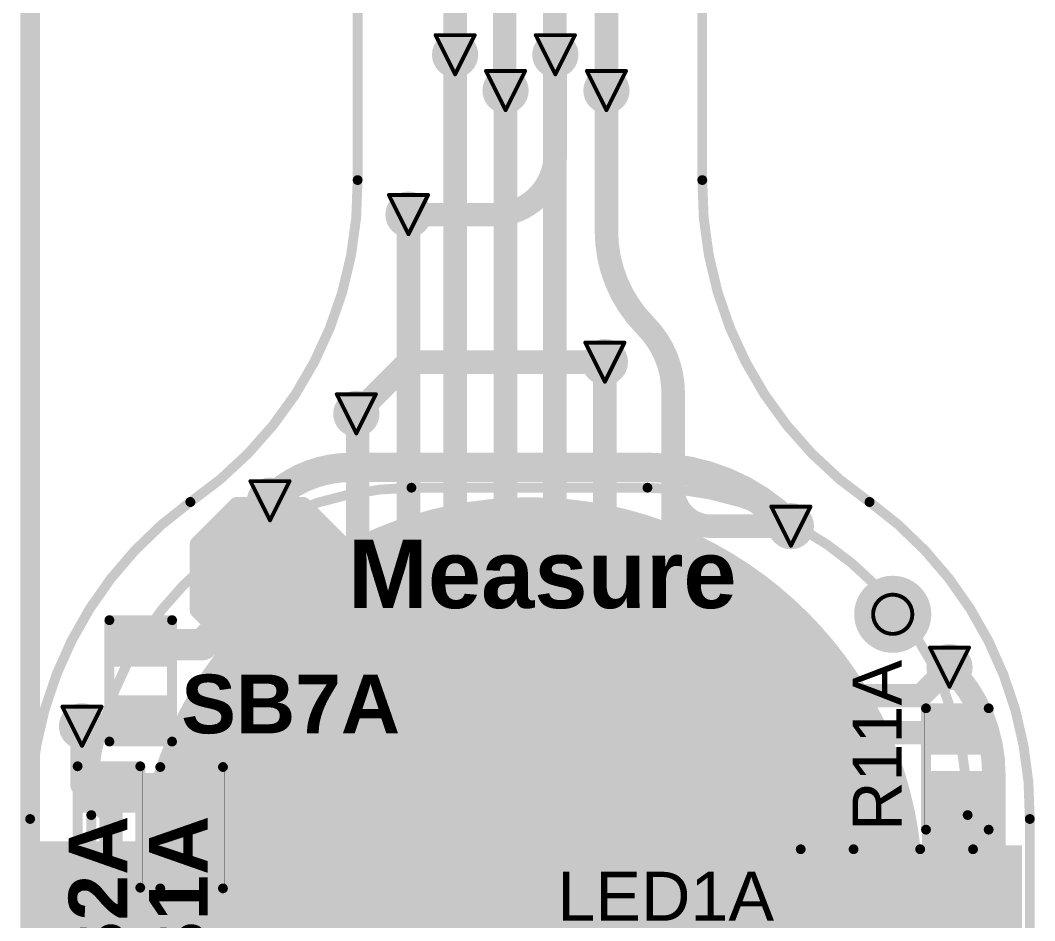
# Model space of a CAD drawing. Header units: inches. Extents: x -3.9 to 9.5, y -7 to 2.6.
# Drawn here: x -3.723 to -3.205, y -4.475 to -4.015 of the extents above; entities that cross this region are included whole.
import ezdxf

# ---------------------------------------------------------------- set-up
doc = ezdxf.new("R2010")
doc.units = ezdxf.units.IN
doc.header["$MEASUREMENT"] = 0
for name, color, linetype in [('Board Outline', 216, 'Continuous'), ('Bottom Layer', 5, 'Continuous'), ('Bottom Overlay', 54, 'Continuous'), ('Bottom Paste', 16, 'Continuous'), ('Bottom Solder', 6, 'Continuous'), ('Dimension', 6, 'Continuous'), ('Drill Drawing', 1, 'Continuous'), ('Pad Holes', 156, 'Continuous'), ('Top Layer', 1, 'Continuous'), ('Top Overlay', 2, 'Continuous'), ('Top Paste', 8, 'Continuous'), ('Top Solder', 216, 'Continuous'), ('Via Holes', 16, 'Continuous')]:
    doc.layers.add(name, color=color, linetype=linetype)
doc.styles.add('Arial', font='', dxfattribs={"height": 0.2})
doc.styles.add('Arial_Bold', font='', dxfattribs={"height": 0.2})
doc.styles.get('Arial').set_extended_font_data('Arial')
doc.styles.get('Arial_Bold').set_extended_font_data('Arial', bold=True)

# ---------------------------------------------------------------- blocks, each defined once
blk = doc.blocks.new('S______B______0402_4')
at = {"layer": 'Top Layer'}
for points in [[(-0.0275, -0.0125), (-0.0275, 0.0125), (-0.0095, 0.0125), (-0.0095, -0.0125)], [(0.0095, -0.0125), (0.0095, 0.0125), (0.0275, 0.0125), (0.0275, -0.0125)]]:
    blk.add_hatch(color=1, dxfattribs=at).paths.add_polyline_path(points)
at = {"layer": 'Top Paste'}
for points in [[(-0.0275, -0.0125), (-0.0275, 0.0125), (-0.0095, 0.0125), (-0.0095, -0.0125)], [(0.0095, -0.0125), (0.0095, 0.0125), (0.0275, 0.0125), (0.0275, -0.0125)]]:
    blk.add_hatch(color=8, dxfattribs=at).paths.add_polyline_path(points)
at = {"layer": 'Top Solder'}
for points in [[(-0.0296654, -0.0146654), (-0.0296654, 0.0146654), (-0.0073346, 0.0146654), (-0.0073346, -0.0146654)], [(0.0073346, -0.0146654), (0.0073346, 0.0146654), (0.0296654, 0.0146654), (0.0296654, -0.0146654)]]:
    blk.add_hatch(color=216, dxfattribs=at).paths.add_polyline_path(points)
at = {"layer": 'Top Overlay'}
for points, const_width in [([(-0.031, 0.016), (-0.031, -0.016)], 0.005), ([(-0.031, 0.016), (0.031, 0.016)], 0.005), ([(0.031, 0.016), (0.031, -0.016)], 0.005), ([(-0.031, -0.016), (0.031, -0.016)], 0.005), ([(-0.032, -0.017), (0.032, -0.017)], 0.000127)]:
    blk.add_lwpolyline(points, dxfattribs=dict(at, const_width=const_width))
for points, const_width in [([(-0.03225, 0.016, 1), (-0.02975, 0.016, 1)], 0.0025), ([(-0.03225, 0.016, 1), (-0.02975, 0.016, 1)], 0.0025), ([(0.02975, 0.016, 1), (0.03225, 0.016, 1)], 0.0025), ([(0.02975, 0.016, 1), (0.03225, 0.016, 1)], 0.0025), ([(-0.03225, -0.016, 1), (-0.02975, -0.016, 1)], 0.0025), ([(-0.03225, -0.016, 1), (-0.02975, -0.016, 1)], 0.0025), ([(0.02975, -0.016, 1), (0.03225, -0.016, 1)], 0.0025), ([(0.02975, -0.016, 1), (0.03225, -0.016, 1)], 0.0025), ([(-0.0320317, -0.017, 1), (-0.0319683, -0.017, 1)], 6.35e-05), ([(0.0319683, -0.017, 1), (0.0320317, -0.017, 1)], 6.35e-05)]:
    blk.add_lwpolyline(points, format="xyb", close=True, dxfattribs=dict(at, const_width=const_width))
blk = doc.blocks.new('S______B______0402_9')
at = {"layer": 'Top Layer'}
for points in [[(-0.0275, -0.0125), (-0.0275, 0.0125), (-0.0095, 0.0125), (-0.0095, -0.0125)], [(0.0095, -0.0125), (0.0095, 0.0125), (0.0275, 0.0125), (0.0275, -0.0125)]]:
    blk.add_hatch(color=1, dxfattribs=at).paths.add_polyline_path(points)
at = {"layer": 'Top Paste'}
for points in [[(-0.0275, -0.0125), (-0.0275, 0.0125), (-0.0095, 0.0125), (-0.0095, -0.0125)], [(0.0095, -0.0125), (0.0095, 0.0125), (0.0275, 0.0125), (0.0275, -0.0125)]]:
    blk.add_hatch(color=8, dxfattribs=at).paths.add_polyline_path(points)
at = {"layer": 'Top Solder'}
for points in [[(-0.0296654, -0.0146654), (-0.0296654, 0.0146654), (-0.0073346, 0.0146654), (-0.0073346, -0.0146654)], [(0.0073346, -0.0146654), (0.0073346, 0.0146654), (0.0296654, 0.0146654), (0.0296654, -0.0146654)]]:
    blk.add_hatch(color=216, dxfattribs=at).paths.add_polyline_path(points)
at = {"layer": 'Top Overlay'}
for points, const_width in [([(-0.031, 0.016), (-0.031, -0.016)], 0.005), ([(-0.031, 0.016), (0.031, 0.016)], 0.005), ([(0.031, 0.016), (0.031, -0.016)], 0.005), ([(-0.031, -0.016), (0.031, -0.016)], 0.005), ([(-0.032, -0.017), (0.032, -0.017)], 0.000127)]:
    blk.add_lwpolyline(points, dxfattribs=dict(at, const_width=const_width))
for points, const_width in [([(-0.03225, 0.016, 1), (-0.02975, 0.016, 1)], 0.0025), ([(-0.03225, 0.016, 1), (-0.02975, 0.016, 1)], 0.0025), ([(0.02975, 0.016, 1), (0.03225, 0.016, 1)], 0.0025), ([(0.02975, 0.016, 1), (0.03225, 0.016, 1)], 0.0025), ([(-0.03225, -0.016, 1), (-0.02975, -0.016, 1)], 0.0025), ([(-0.03225, -0.016, 1), (-0.02975, -0.016, 1)], 0.0025), ([(0.02975, -0.016, 1), (0.03225, -0.016, 1)], 0.0025), ([(0.02975, -0.016, 1), (0.03225, -0.016, 1)], 0.0025), ([(-0.0320317, -0.017, 1), (-0.0319683, -0.017, 1)], 6.35e-05), ([(0.0319683, -0.017, 1), (0.0320317, -0.017, 1)], 6.35e-05)]:
    blk.add_lwpolyline(points, format="xyb", close=True, dxfattribs=dict(at, const_width=const_width))
blk = doc.blocks.new('S______B______0402_10')
at = {"layer": 'Top Layer'}
for points in [[(-0.0275, -0.0125), (-0.0275, 0.0125), (-0.0095, 0.0125), (-0.0095, -0.0125)], [(0.0095, -0.0125), (0.0095, 0.0125), (0.0275, 0.0125), (0.0275, -0.0125)]]:
    blk.add_hatch(color=1, dxfattribs=at).paths.add_polyline_path(points)
at = {"layer": 'Top Paste'}
for points in [[(-0.0275, -0.0125), (-0.0275, 0.0125), (-0.0095, 0.0125), (-0.0095, -0.0125)], [(0.0095, -0.0125), (0.0095, 0.0125), (0.0275, 0.0125), (0.0275, -0.0125)]]:
    blk.add_hatch(color=8, dxfattribs=at).paths.add_polyline_path(points)
at = {"layer": 'Top Solder'}
for points in [[(-0.0296654, -0.0146654), (-0.0296654, 0.0146654), (-0.0073346, 0.0146654), (-0.0073346, -0.0146654)], [(0.0073346, -0.0146654), (0.0073346, 0.0146654), (0.0296654, 0.0146654), (0.0296654, -0.0146654)]]:
    blk.add_hatch(color=216, dxfattribs=at).paths.add_polyline_path(points)
at = {"layer": 'Top Overlay'}
for points, const_width in [([(-0.031, 0.016), (-0.031, -0.016)], 0.005), ([(-0.031, 0.016), (0.031, 0.016)], 0.005), ([(0.031, 0.016), (0.031, -0.016)], 0.005), ([(-0.031, -0.016), (0.031, -0.016)], 0.005), ([(-0.032, -0.017), (0.032, -0.017)], 0.000127)]:
    blk.add_lwpolyline(points, dxfattribs=dict(at, const_width=const_width))
for points, const_width in [([(-0.03225, 0.016, 1), (-0.02975, 0.016, 1)], 0.0025), ([(-0.03225, 0.016, 1), (-0.02975, 0.016, 1)], 0.0025), ([(0.02975, 0.016, 1), (0.03225, 0.016, 1)], 0.0025), ([(0.02975, 0.016, 1), (0.03225, 0.016, 1)], 0.0025), ([(-0.03225, -0.016, 1), (-0.02975, -0.016, 1)], 0.0025), ([(-0.03225, -0.016, 1), (-0.02975, -0.016, 1)], 0.0025), ([(0.02975, -0.016, 1), (0.03225, -0.016, 1)], 0.0025), ([(0.02975, -0.016, 1), (0.03225, -0.016, 1)], 0.0025), ([(-0.0320317, -0.017, 1), (-0.0319683, -0.017, 1)], 6.35e-05), ([(0.0319683, -0.017, 1), (0.0320317, -0.017, 1)], 6.35e-05)]:
    blk.add_lwpolyline(points, format="xyb", close=True, dxfattribs=dict(at, const_width=const_width))
blk = doc.blocks.new('R___0402_11')
at = {"layer": 'Top Layer'}
for points in [[(-0.0275, -0.0125), (-0.0275, 0.0125), (-0.0095, 0.0125), (-0.0095, -0.0125)], [(0.0095, -0.0125), (0.0095, 0.0125), (0.0275, 0.0125), (0.0275, -0.0125)]]:
    blk.add_hatch(color=1, dxfattribs=at).paths.add_polyline_path(points)
at = {"layer": 'Top Paste'}
for points in [[(-0.0275, -0.0125), (-0.0275, 0.0125), (-0.0095, 0.0125), (-0.0095, -0.0125)], [(0.0095, -0.0125), (0.0095, 0.0125), (0.0275, 0.0125), (0.0275, -0.0125)]]:
    blk.add_hatch(color=8, dxfattribs=at).paths.add_polyline_path(points)
at = {"layer": 'Top Solder'}
for points in [[(-0.0296654, -0.0146654), (-0.0296654, 0.0146654), (-0.0073346, 0.0146654), (-0.0073346, -0.0146654)], [(0.0073346, -0.0146654), (0.0073346, 0.0146654), (0.0296654, 0.0146654), (0.0296654, -0.0146654)]]:
    blk.add_hatch(color=216, dxfattribs=at).paths.add_polyline_path(points)
at = {"layer": 'Top Overlay'}
for points, const_width in [([(-0.031, -0.016), (-0.031, 0.016)], 0.005), ([(0.031, 0.016), (-0.031, 0.016)], 0.005), ([(0.031, -0.016), (0.031, 0.016)], 0.005), ([(0.031, -0.016), (-0.031, -0.016)], 0.005), ([(0.032, -0.017), (-0.032, -0.017)], 0.000127)]:
    blk.add_lwpolyline(points, dxfattribs=dict(at, const_width=const_width))
for points, const_width in [([(-0.03225, 0.016, 1), (-0.02975, 0.016, 1)], 0.0025), ([(-0.03225, 0.016, 1), (-0.02975, 0.016, 1)], 0.0025), ([(0.02975, 0.016, 1), (0.03225, 0.016, 1)], 0.0025), ([(0.02975, 0.016, 1), (0.03225, 0.016, 1)], 0.0025), ([(-0.03225, -0.016, 1), (-0.02975, -0.016, 1)], 0.0025), ([(-0.03225, -0.016, 1), (-0.02975, -0.016, 1)], 0.0025), ([(0.02975, -0.016, 1), (0.03225, -0.016, 1)], 0.0025), ([(0.02975, -0.016, 1), (0.03225, -0.016, 1)], 0.0025), ([(-0.0320317, -0.017, 1), (-0.0319683, -0.017, 1)], 6.35e-05), ([(0.0319683, -0.017, 1), (0.0320317, -0.017, 1)], 6.35e-05)]:
    blk.add_lwpolyline(points, format="xyb", close=True, dxfattribs=dict(at, const_width=const_width))
blk = doc.blocks.new('T__________22')
at = {"layer": 'Top Layer'}
blk.add_hatch(color=1, dxfattribs=at).paths.add_polyline_path([(0.015, 0.03), (-0.015, 0.03), (-0.03, 0.015), (-0.03, -0.015), (-0.015, -0.03), (0.015, -0.03), (0.03, -0.015), (0.03, 0.015)])
at = {"layer": 'Top Paste'}
blk.add_hatch(color=8, dxfattribs=at).paths.add_polyline_path([(0.015, 0.03), (-0.015, 0.03), (-0.03, 0.015), (-0.03, -0.015), (-0.015, -0.03), (0.015, -0.03), (0.03, -0.015), (0.03, 0.015)])
at = {"layer": 'Top Solder'}
blk.add_hatch(color=216, dxfattribs=at).paths.add_polyline_path([(0.017, 0.034), (-0.017, 0.034), (-0.034, 0.017), (-0.034, -0.017), (-0.017, -0.034), (0.017, -0.034), (0.034, -0.017), (0.034, 0.017)])
at = {"layer": 'Top Overlay', "const_width": 0.007874}
for points in [[(-0.017, 0.037), (-0.037, 0.017)], [(0.017, 0.037), (-0.017, 0.037)], [(0.017, 0.037), (-0.017, 0.037)], [(0.037, 0.017), (0.017, 0.037)], [(-0.037, 0.017), (-0.037, -0.017)], [(0.037, 0.017), (0.037, -0.017)], [(-0.017, -0.037), (-0.037, -0.017)], [(0.037, -0.017), (0.017, -0.037)], [(0.017, -0.037), (-0.017, -0.037)], [(0.017, -0.037), (-0.017, -0.037)]]:
    blk.add_lwpolyline(points, dxfattribs=at)
at = {"layer": 'Top Overlay', "const_width": 0.003937}
for points in [[(-0.0189685, 0.037, 1), (-0.0150315, 0.037, 1)], [(-0.0189685, 0.037, 1), (-0.0150315, 0.037, 1)], [(-0.0189685, 0.037, 1), (-0.0150315, 0.037, 1)], [(0.0150315, 0.037, 1), (0.0189685, 0.037, 1)], [(0.0150315, 0.037, 1), (0.0189685, 0.037, 1)], [(0.0150315, 0.037, 1), (0.0189685, 0.037, 1)], [(-0.0389685, 0.017, 1), (-0.0350315, 0.017, 1)], [(-0.0389685, 0.017, 1), (-0.0350315, 0.017, 1)], [(0.0350315, 0.017, 1), (0.0389685, 0.017, 1)], [(0.0350315, 0.017, 1), (0.0389685, 0.017, 1)], [(-0.0389685, -0.017, 1), (-0.0350315, -0.017, 1)], [(-0.0389685, -0.017, 1), (-0.0350315, -0.017, 1)], [(0.0350315, -0.017, 1), (0.0389685, -0.017, 1)], [(0.0350315, -0.017, 1), (0.0389685, -0.017, 1)], [(-0.0189685, -0.037, 1), (-0.0150315, -0.037, 1)], [(-0.0189685, -0.037, 1), (-0.0150315, -0.037, 1)], [(-0.0189685, -0.037, 1), (-0.0150315, -0.037, 1)], [(0.0150315, -0.037, 1), (0.0189685, -0.037, 1)], [(0.0150315, -0.037, 1), (0.0189685, -0.037, 1)], [(0.0150315, -0.037, 1), (0.0189685, -0.037, 1)]]:
    blk.add_lwpolyline(points, format="xyb", close=True, dxfattribs=at)
blk = doc.blocks.new('_EMG________B_24')
at = {"layer": 'Bottom Layer'}
h = blk.add_hatch(color=5, dxfattribs=at)
edge = h.paths.add_edge_path()
edge.add_arc((-1.1e-06, 0.3931962), 0.1968504, 0, 360)
at = {"layer": 'Bottom Paste'}
h = blk.add_hatch(color=16, dxfattribs=at)
edge = h.paths.add_edge_path()
edge.add_arc((-1.1e-06, 0.3931962), 0.1968504, 0, 360)
at = {"layer": 'Bottom Solder'}
h = blk.add_hatch(color=6, dxfattribs=at)
edge = h.paths.add_edge_path()
edge.add_arc((-1.1e-06, 0.3931962), 0.2008504, 0, 360)
at = {"layer": 'Bottom Overlay', "const_width": 0.005}
for points in [[(-0.2237483, 0.4317209, -0.414213562373095), (-0.0602622, 0.5989226)], [(0.0602644, 0.5989226, -0.4142135623730951), (0.2237505, 0.4317209)]]:
    blk.add_lwpolyline(points, format="xyb", dxfattribs=at)
for points in [[(-0.0602622, 0.5989226), (0.0602644, 0.5989226)], [(-0.2237483, -0.431721), (-0.2237483, 0.4317209)], [(0.2237505, -0.4317177), (0.2237505, 0.4317242)]]:
    blk.add_lwpolyline(points, dxfattribs=at)
at = {"layer": 'Bottom Overlay', "const_width": 0.0025}
for points in [[(-0.0615122, 0.5989226, 1), (-0.0590122, 0.5989226, 1)], [(-0.0615122, 0.5989226, 1), (-0.0590122, 0.5989226, 1)], [(0.0590144, 0.5989226, 1), (0.0615144, 0.5989226, 1)], [(0.0590144, 0.5989226, 1), (0.0615144, 0.5989226, 1)], [(-0.2249983, 0.4317209, 1), (-0.2224983, 0.4317209, 1)], [(-0.2249983, 0.4317209, 1), (-0.2224983, 0.4317209, 1)], [(0.2225005, 0.4317242, 1), (0.2250005, 0.4317242, 1)], [(0.2225005, 0.4317209, 1), (0.2250005, 0.4317209, 1)]]:
    blk.add_lwpolyline(points, format="xyb", close=True, dxfattribs=at)
blk = doc.blocks.new('LED_0603_25')
at = {"layer": 'Top Layer'}
for points in [[(-0.03937, 0.01968505), (-0.019685, 0.01968505), (-0.019685, -0.01968505), (-0.03937, -0.01968505)], [(0.0196851, 0.01968505), (0.0393701, 0.01968505), (0.0393701, -0.01968505), (0.0196851, -0.01968505)]]:
    blk.add_hatch(color=1, dxfattribs=at).paths.add_polyline_path(points)
at = {"layer": 'Top Overlay'}
blk.add_hatch(color=2, dxfattribs=at).paths.add_polyline_path([(0.0440014, -0.0259981), (0.0690012, -0.0259981), (0.0690012, 0.0260019), (0.0440014, 0.0260019)])
at = {"layer": 'Top Paste'}
for points in [[(-0.03937, 0.01968505), (-0.019685, 0.01968505), (-0.019685, -0.01968505), (-0.03937, -0.01968505)], [(0.0196851, 0.01968505), (0.0393701, 0.01968505), (0.0393701, -0.01968505), (0.0196851, -0.01968505)]]:
    blk.add_hatch(color=8, dxfattribs=at).paths.add_polyline_path(points)
at = {"layer": 'Top Solder'}
for points in [[(-0.04337, 0.02368505), (-0.015685, 0.02368505), (-0.015685, -0.02368505), (-0.04337, -0.02368505)], [(0.0156851, 0.02368505), (0.0433701, 0.02368505), (0.0433701, -0.02368505), (0.0156851, -0.02368505)]]:
    blk.add_hatch(color=216, dxfattribs=at).paths.add_polyline_path(points)
at = {"layer": 'Top Overlay', "const_width": 0.005}
for points in [[(-0.044, 0.024), (-0.017, 0.024)], [(-0.044, -0.024), (-0.044, 0.024)], [(0.017, 0.024), (0.0440001, 0.024)], [(0.0440001, -0.024), (0.0440001, 0.024)], [(-0.044, -0.024), (-0.017, -0.024)], [(0.017, -0.024), (0.0440001, -0.024)]]:
    blk.add_lwpolyline(points, dxfattribs=at)
at = {"layer": 'Top Overlay', "const_width": 0.0025}
for points in [[(-0.04525, 0.024, 1), (-0.04275, 0.024, 1)], [(-0.04525, 0.024, 1), (-0.04275, 0.024, 1)], [(-0.01825, 0.024, 1), (-0.01575, 0.024, 1)], [(0.01575, 0.024, 1), (0.01825, 0.024, 1)], [(0.0427501, 0.024, 1), (0.0452501, 0.024, 1)], [(0.0427501, 0.024, 1), (0.0452501, 0.024, 1)], [(-0.04525, -0.024, 1), (-0.04275, -0.024, 1)], [(-0.04525, -0.024, 1), (-0.04275, -0.024, 1)], [(-0.01825, -0.024, 1), (-0.01575, -0.024, 1)], [(0.01575, -0.024, 1), (0.01825, -0.024, 1)], [(0.0427501, -0.024, 1), (0.0452501, -0.024, 1)], [(0.0427501, -0.024, 1), (0.0452501, -0.024, 1)]]:
    blk.add_lwpolyline(points, format="xyb", close=True, dxfattribs=at)

msp = doc.modelspace()

# ---------------------------------------------------------------- hatches: boundary and pattern name
at = {"layer": 'Bottom Layer'}
h = msp.add_hatch(color=5, dxfattribs=at)
edge = h.paths.add_edge_path()
edge.add_arc((-3.5013514, -4.033), 0.011811, 0, 360)
h = msp.add_hatch(color=5, dxfattribs=at)
edge = h.paths.add_edge_path()
edge.add_arc((-3.4501703, -4.033), 0.011811, 0, 360)
h = msp.add_hatch(color=5, dxfattribs=at)
edge = h.paths.add_edge_path()
edge.add_arc((-3.4755906, -4.0512931), 0.011811, 0, 360)
h = msp.add_hatch(color=5, dxfattribs=at)
edge = h.paths.add_edge_path()
edge.add_arc((-3.4240732, -4.0512931), 0.011811, 0, 360)
h = msp.add_hatch(color=5, dxfattribs=at)
edge = h.paths.add_edge_path()
edge.add_arc((-3.5251624, -4.1146622), 0.011811, 0, 360)
h = msp.add_hatch(color=5, dxfattribs=at)
edge = h.paths.add_edge_path()
edge.add_arc((-3.4248694, -4.1899992), 0.011811, 0, 360)
h = msp.add_hatch(color=5, dxfattribs=at)
edge = h.paths.add_edge_path()
edge.add_arc((-3.551797, -4.2164108), 0.011811, 0, 360)
h = msp.add_hatch(color=5, dxfattribs=at)
edge = h.paths.add_edge_path()
edge.add_arc((-3.5958926, -4.2607842), 0.011811, 0, 360)
h = msp.add_hatch(color=5, dxfattribs=at)
edge = h.paths.add_edge_path()
edge.add_arc((-3.3298926, -4.2737842), 0.011811, 0, 360)
h = msp.add_hatch(color=5, dxfattribs=at)
edge = h.paths.add_edge_path()
edge.add_arc((-3.2488926, -4.3457842), 0.011811, 0, 360)
h = msp.add_hatch(color=5, dxfattribs=at)
edge = h.paths.add_edge_path()
edge.add_arc((-3.6918926, -4.3759732), 0.011811, 0, 360)
at = {"layer": 'Bottom Solder'}
h = msp.add_hatch(color=6, dxfattribs=at)
edge = h.paths.add_edge_path()
edge.add_arc((-3.2778926, -4.3187842), 0.004, 0, 360)
at = {"layer": 'Pad Holes'}
h = msp.add_hatch(color=7, dxfattribs=at)
edge = h.paths.add_edge_path()
edge.add_arc((-3.2778926, -4.3187842), 0.019685, 0, 360)
at = {"layer": 'Top Layer'}
h = msp.add_hatch(color=1, dxfattribs=at)
edge = h.paths.add_edge_path()
edge.add_arc((-3.5013514, -4.033), 0.011811, 0, 360)
h = msp.add_hatch(color=1, dxfattribs=at)
edge = h.paths.add_edge_path()
edge.add_arc((-3.4501703, -4.033), 0.011811, 0, 360)
h = msp.add_hatch(color=1, dxfattribs=at)
edge = h.paths.add_edge_path()
edge.add_arc((-3.4755906, -4.0512931), 0.011811, 0, 360)
h = msp.add_hatch(color=1, dxfattribs=at)
edge = h.paths.add_edge_path()
edge.add_arc((-3.4240732, -4.0512931), 0.011811, 0, 360)
h = msp.add_hatch(color=1, dxfattribs=at)
edge = h.paths.add_edge_path()
edge.add_arc((-3.5251624, -4.1146622), 0.011811, 0, 360)
h = msp.add_hatch(color=1, dxfattribs=at)
edge = h.paths.add_edge_path()
edge.add_arc((-3.4248694, -4.1899992), 0.011811, 0, 360)
h = msp.add_hatch(color=1, dxfattribs=at)
edge = h.paths.add_edge_path()
edge.add_arc((-3.551797, -4.2164108), 0.011811, 0, 360)
h = msp.add_hatch(color=1, dxfattribs=at)
edge = h.paths.add_edge_path()
edge.add_arc((-3.5958926, -4.2607842), 0.011811, 0, 360)
h = msp.add_hatch(color=1, dxfattribs=at)
edge = h.paths.add_edge_path()
edge.add_arc((-3.3298926, -4.2737842), 0.011811, 0, 360)
h = msp.add_hatch(color=1, dxfattribs=at)
edge = h.paths.add_edge_path()
edge.add_arc((-3.2488926, -4.3457842), 0.011811, 0, 360)
h = msp.add_hatch(color=1, dxfattribs=at)
edge = h.paths.add_edge_path()
edge.add_arc((-3.6918926, -4.3759732), 0.011811, 0, 360)
for points in [[(-3.6951173, -4.4194166), (-3.6168927, -4.4194166), (-3.6168927, -4.3999166), (-3.6951173, -4.3999166)], [(-3.2628727, -4.4867842), (-3.2318727, -4.4867842), (-3.2318727, -4.3987842), (-3.2628727, -4.3987842)], [(-3.7148926, -4.5318842), (-3.6621174, -4.5318842), (-3.6621174, -4.4347842), (-3.7148926, -4.4347842)], [(-3.6489098, -4.4757826), (-3.5888926, -4.4757826), (-3.5888926, -4.4367842), (-3.6489098, -4.4367842)], [(-3.3338926, -4.5847842), (-3.2998926, -4.5847842), (-3.2998926, -4.4427842), (-3.3338926, -4.4427842)]]:
    msp.add_hatch(color=1, dxfattribs=at).paths.add_polyline_path(points)
at = {"layer": 'Top Solder'}
h = msp.add_hatch(color=216, dxfattribs=at)
edge = h.paths.add_edge_path()
edge.add_arc((-3.2778926, -4.3187842), 0.004, 0, 360)
at = {"layer": 'Via Holes'}
h = msp.add_hatch(color=7, dxfattribs=at)
edge = h.paths.add_edge_path()
edge.add_arc((-3.5013514, -4.033), 0.0059055, 0, 360)
h = msp.add_hatch(color=7, dxfattribs=at)
edge = h.paths.add_edge_path()
edge.add_arc((-3.4501703, -4.033), 0.0059055, 0, 360)
h = msp.add_hatch(color=7, dxfattribs=at)
edge = h.paths.add_edge_path()
edge.add_arc((-3.4755906, -4.0512931), 0.0059055, 0, 360)
h = msp.add_hatch(color=7, dxfattribs=at)
edge = h.paths.add_edge_path()
edge.add_arc((-3.4240732, -4.0512931), 0.0059055, 0, 360)
h = msp.add_hatch(color=7, dxfattribs=at)
edge = h.paths.add_edge_path()
edge.add_arc((-3.5251624, -4.1146622), 0.0059055, 0, 360)
h = msp.add_hatch(color=7, dxfattribs=at)
edge = h.paths.add_edge_path()
edge.add_arc((-3.4248694, -4.1899992), 0.0059055, 0, 360)
h = msp.add_hatch(color=7, dxfattribs=at)
edge = h.paths.add_edge_path()
edge.add_arc((-3.551797, -4.2164108), 0.0059055, 0, 360)
h = msp.add_hatch(color=7, dxfattribs=at)
edge = h.paths.add_edge_path()
edge.add_arc((-3.5958926, -4.2607842), 0.0059055, 0, 360)
h = msp.add_hatch(color=7, dxfattribs=at)
edge = h.paths.add_edge_path()
edge.add_arc((-3.3298926, -4.2737842), 0.0059055, 0, 360)
h = msp.add_hatch(color=7, dxfattribs=at)
edge = h.paths.add_edge_path()
edge.add_arc((-3.2488926, -4.3457842), 0.0059055, 0, 360)
h = msp.add_hatch(color=7, dxfattribs=at)
edge = h.paths.add_edge_path()
edge.add_arc((-3.6918926, -4.3759732), 0.0059055, 0, 360)

# ---------------------------------------------------------------- linework, layer by layer
at = {"layer": 'Board Outline', "const_width": 0.005}
for points in [[(-3.5511279, -4.0970114), (-3.551126, -3.0092175)], [(-3.3751418, -4.0970119), (-3.3751418, -3.0092175)], [(-3.7183796, -5.2837836), (-3.7183733, -4.4233247)], [(-3.207894, -4.4233231), (-3.2078926, -5.2837858)], [(-3.207894, -4.4233231), (-3.2078926, -5.2837858)]]:
    msp.add_lwpolyline(points, dxfattribs=at)
for points in [[(-3.551138, -4.0970114, -0.2500687460615742), (-3.636515, -4.2614661)], [(-3.2897523, -4.2614666, -0.2500687460615744), (-3.3751293, -4.0970119)], [(-3.7183733, -4.4233247, -0.2441754300213252), (-3.636573, -4.2613856)], [(-3.2896943, -4.2613861, -0.2441754300213249), (-3.207894, -4.4233252)]]:
    msp.add_lwpolyline(points, format="xyb", dxfattribs=at)
at = {"layer": 'Board Outline', "const_width": 0.0025}
for points in [[(-3.552388, -4.0970114, 1), (-3.549888, -4.0970114, 1)], [(-3.5523779, -4.0970114, 1), (-3.5498779, -4.0970114, 1)], [(-3.3763918, -4.0970119, 1), (-3.3738918, -4.0970119, 1)], [(-3.3763793, -4.0970119, 1), (-3.3738793, -4.0970119, 1)], [(-3.637823, -4.2613856, 1), (-3.635323, -4.2613856, 1)], [(-3.637765, -4.2614661, 1), (-3.635265, -4.2614661, 1)], [(-3.2910023, -4.2614666, 1), (-3.2885023, -4.2614666, 1)], [(-3.2909443, -4.2613861, 1), (-3.2884443, -4.2613861, 1)], [(-3.7196233, -4.4233247, 1), (-3.7171233, -4.4233247, 1)], [(-3.7196233, -4.4233247, 1), (-3.7171233, -4.4233247, 1)], [(-3.209144, -4.4233231, 1), (-3.206644, -4.4233231, 1)], [(-3.209144, -4.4233231, 1), (-3.206644, -4.4233231, 1)], [(-3.209144, -4.4233252, 1), (-3.206644, -4.4233252, 1)]]:
    msp.add_lwpolyline(points, format="xyb", close=True, dxfattribs=at)
at = {"layer": 'Bottom Layer'}
for points, const_width in [([(-3.5013654, -4.032986), (-3.5013654, -3.0092175)], 0.012), ([(-3.4760404, -4.0508433), (-3.4760404, -3.0091133)], 0.012), ([(-3.4504498, -4.0327205), (-3.4504498, -3.0091133)], 0.012), ([(-3.4240732, -4.0512931), (-3.4240732, -3.0083286)], 0.012), ([(-3.5013654, -4.032986), (-3.5013514, -4.033)], 0.015), ([(-3.4504498, -4.0327205), (-3.4501703, -4.033)], 0.015), ([(-3.4501703, -4.083778), (-3.4501703, -4.033)], 0.012), ([(-3.4760404, -4.0508433), (-3.4755906, -4.0512931)], 0.015), ([(-3.5251624, -4.1146622), (-3.4810545, -4.1146622)], 0.012), ([(-3.551797, -4.2164108), (-3.5253854, -4.1899992)], 0.012), ([(-3.5253854, -4.1899992), (-3.4248694, -4.1899992)], 0.012), ([(-3.5548504, -4.2437842), (-3.401314, -4.2437842)], 0.015), ([(-3.3306033, -4.2730735), (-3.3298926, -4.2737842)], 0.015), ([(-3.6918926, -4.4057842), (-3.6918926, -4.3759732)], 0.012), ([(-3.2262606, -4.5036879), (-3.2262606, -4.4004227)], 0.012), ([(-3.6918926, -4.4057842), (-3.6770816, -4.4205952)], 0.012), ([(-3.6770816, -4.5135952), (-3.6770816, -4.4205952)], 0.012), ([(-3.4633829, -4.4598538), (-3.4174525, -4.5057842)], 0.022)]:
    msp.add_lwpolyline(points, dxfattribs=dict(at, const_width=const_width))
for points, const_width in [([(-3.5051154, -4.032986, 1), (-3.4976154, -4.032986, 1)], 0.0075), ([(-3.5051014, -4.033, 1), (-3.4976014, -4.033, 1)], 0.0075), ([(-3.5043654, -4.032986, 1), (-3.4983654, -4.032986, 1)], 0.006), ([(-3.4541998, -4.0327205, 1), (-3.4466998, -4.0327205, 1)], 0.0075), ([(-3.4539203, -4.033, 1), (-3.4464203, -4.033, 1)], 0.0075), ([(-3.4534498, -4.0327205, 1), (-3.4474498, -4.0327205, 1)], 0.006), ([(-3.4531703, -4.033, 1), (-3.4471703, -4.033, 1)], 0.006), ([(-3.4797904, -4.0508433, 1), (-3.4722904, -4.0508433, 1)], 0.0075), ([(-3.4793406, -4.0512931, 1), (-3.4718406, -4.0512931, 1)], 0.0075), ([(-3.4790404, -4.0508433, 1), (-3.4730404, -4.0508433, 1)], 0.006), ([(-3.4270732, -4.0512931, 1), (-3.4210732, -4.0512931, 1)], 0.006), ([(-3.4531703, -4.083778, 1), (-3.4471703, -4.083778, 1)], 0.006), ([(-3.4531703, -4.083778, 1), (-3.4471703, -4.083778, 1)], 0.006), ([(-3.5281624, -4.1146622, 1), (-3.5221624, -4.1146622, 1)], 0.006), ([(-3.4840545, -4.1146622, 1), (-3.4780545, -4.1146622, 1)], 0.006), ([(-3.4840545, -4.1146622, 1), (-3.4780545, -4.1146622, 1)], 0.006), ([(-3.5283854, -4.1899992, 1), (-3.5223854, -4.1899992, 1)], 0.006), ([(-3.5283854, -4.1899992, 1), (-3.5223854, -4.1899992, 1)], 0.006), ([(-3.4278694, -4.1899992, 1), (-3.4218694, -4.1899992, 1)], 0.006), ([(-3.554797, -4.2164108, 1), (-3.548797, -4.2164108, 1)], 0.006), ([(-3.5586004, -4.2437841, 1), (-3.5511004, -4.2437841, 1)], 0.0075), ([(-3.5586004, -4.2437842, 1), (-3.5511004, -4.2437842, 1)], 0.0075), ([(-3.405064, -4.2437842, 1), (-3.397564, -4.2437842, 1)], 0.0075), ([(-3.405064, -4.2437842, 1), (-3.397564, -4.2437842, 1)], 0.0075), ([(-3.5996426, -4.2607841, 1), (-3.5921426, -4.2607841, 1)], 0.0075), ([(-3.3343533, -4.2730735, 1), (-3.3268533, -4.2730735, 1)], 0.0075), ([(-3.3343533, -4.2730735, 1), (-3.3268533, -4.2730735, 1)], 0.0075), ([(-3.3336426, -4.2737842, 1), (-3.3261426, -4.2737842, 1)], 0.0075), ([(-3.2518926, -4.3457842, 1), (-3.2458926, -4.3457842, 1)], 0.006), ([(-3.6948926, -4.3759732, 1), (-3.6888926, -4.3759732, 1)], 0.006), ([(-3.2292606, -4.4004227, 1), (-3.2232606, -4.4004227, 1)], 0.006), ([(-3.2292606, -4.4004227, 1), (-3.2232606, -4.4004227, 1)], 0.006), ([(-3.6948926, -4.4057842, 1), (-3.6888926, -4.4057842, 1)], 0.006), ([(-3.6948926, -4.4057842, 1), (-3.6888926, -4.4057842, 1)], 0.006), ([(-3.6800816, -4.4205952, 1), (-3.6740816, -4.4205952, 1)], 0.006), ([(-3.6800816, -4.4205952, 1), (-3.6740816, -4.4205952, 1)], 0.006), ([(-3.4688829, -4.4598538, 1), (-3.4578829, -4.4598538, 1)], 0.011)]:
    msp.add_lwpolyline(points, format="xyb", close=True, dxfattribs=dict(at, const_width=const_width))
for points, const_width in [([(-3.4501703, -4.083778, -0.4142135623730951), (-3.4810545, -4.1146622)], 0.012), ([(-3.5958926, -4.2607841, -0.1989130774381488), (-3.5548504, -4.2437841)], 0.015), ([(-3.401314, -4.2437842, -0.198912367379658), (-3.3306033, -4.2730735)], 0.015), ([(-3.2488926, -4.3457842, -0.1989118917241531), (-3.2262606, -4.4004227)], 0.012)]:
    msp.add_lwpolyline(points, format="xyb", dxfattribs=dict(at, const_width=const_width))
at = {"layer": 'Dimension', "const_width": 0.01}
msp.add_lwpolyline([(-3.718392, -5.2734975), (-3.718392, 1.62)], dxfattribs=at)
at = {"layer": 'Drill Drawing', "const_width": 0.002}
for points in [[(-3.5113514, -4.023), (-3.4913514, -4.023)], [(-3.5113514, -4.023), (-3.5013514, -4.043)], [(-3.5013514, -4.043), (-3.4913514, -4.023)], [(-3.4601703, -4.023), (-3.4401703, -4.023)], [(-3.4601703, -4.023), (-3.4501703, -4.043)], [(-3.4501703, -4.043), (-3.4401703, -4.023)], [(-3.4855906, -4.0412931), (-3.4655906, -4.0412931)], [(-3.4855906, -4.0412931), (-3.4755906, -4.0612931)], [(-3.4755906, -4.0612931), (-3.4655906, -4.0412931)], [(-3.4340732, -4.0412931), (-3.4140732, -4.0412931)], [(-3.4340732, -4.0412931), (-3.4240732, -4.0612931)], [(-3.4240732, -4.0612931), (-3.4140732, -4.0412931)], [(-3.5351624, -4.1046622), (-3.5151624, -4.1046622)], [(-3.5351624, -4.1046622), (-3.5251624, -4.1246622)], [(-3.5251624, -4.1246622), (-3.5151624, -4.1046622)], [(-3.4348694, -4.1799992), (-3.4148694, -4.1799992)], [(-3.4348694, -4.1799992), (-3.4248694, -4.1999992)], [(-3.4248694, -4.1999992), (-3.4148694, -4.1799992)], [(-3.561797, -4.2064108), (-3.541797, -4.2064108)], [(-3.561797, -4.2064108), (-3.551797, -4.2264108)], [(-3.551797, -4.2264108), (-3.541797, -4.2064108)], [(-3.6058926, -4.2507842), (-3.5858926, -4.2507842)], [(-3.6058926, -4.2507842), (-3.5958926, -4.2707842)], [(-3.5958926, -4.2707842), (-3.5858926, -4.2507842)], [(-3.3398926, -4.2637842), (-3.3198926, -4.2637842)], [(-3.3398926, -4.2637842), (-3.3298926, -4.2837842)], [(-3.3298926, -4.2837842), (-3.3198926, -4.2637842)], [(-3.2588926, -4.3357842), (-3.2388926, -4.3357842)], [(-3.2588926, -4.3357842), (-3.2488926, -4.3557842)], [(-3.2488926, -4.3557842), (-3.2388926, -4.3357842)], [(-3.7018926, -4.3659732), (-3.6818926, -4.3659732)], [(-3.7018926, -4.3659732), (-3.6918926, -4.3859732)], [(-3.6918926, -4.3859732), (-3.6818926, -4.3659732)]]:
    msp.add_lwpolyline(points, dxfattribs=at)
at = {"layer": 'Drill Drawing'}
for points, const_width in [([(-3.5118514, -4.023, 1), (-3.5108514, -4.023, 1)], 0.001), ([(-3.5118514, -4.023, 1), (-3.5108514, -4.023, 1)], 0.001), ([(-3.4918514, -4.023, 1), (-3.4908514, -4.023, 1)], 0.001), ([(-3.4918514, -4.023, 1), (-3.4908514, -4.023, 1)], 0.001), ([(-3.4606703, -4.023, 1), (-3.4596703, -4.023, 1)], 0.001), ([(-3.4606703, -4.023, 1), (-3.4596703, -4.023, 1)], 0.001), ([(-3.4406703, -4.023, 1), (-3.4396703, -4.023, 1)], 0.001), ([(-3.4406703, -4.023, 1), (-3.4396703, -4.023, 1)], 0.001), ([(-3.4860906, -4.0412931, 1), (-3.4850906, -4.0412931, 1)], 0.001), ([(-3.4860906, -4.0412931, 1), (-3.4850906, -4.0412931, 1)], 0.001), ([(-3.4660906, -4.0412931, 1), (-3.4650906, -4.0412931, 1)], 0.001), ([(-3.4660906, -4.0412931, 1), (-3.4650906, -4.0412931, 1)], 0.001), ([(-3.4345732, -4.0412931, 1), (-3.4335732, -4.0412931, 1)], 0.001), ([(-3.4345732, -4.0412931, 1), (-3.4335732, -4.0412931, 1)], 0.001), ([(-3.4145732, -4.0412931, 1), (-3.4135732, -4.0412931, 1)], 0.001), ([(-3.4145732, -4.0412931, 1), (-3.4135732, -4.0412931, 1)], 0.001), ([(-3.5018514, -4.043, 1), (-3.5008514, -4.043, 1)], 0.001), ([(-3.5018514, -4.043, 1), (-3.5008514, -4.043, 1)], 0.001), ([(-3.4506703, -4.043, 1), (-3.4496703, -4.043, 1)], 0.001), ([(-3.4506703, -4.043, 1), (-3.4496703, -4.043, 1)], 0.001), ([(-3.4760906, -4.0612931, 1), (-3.4750906, -4.0612931, 1)], 0.001), ([(-3.4760906, -4.0612931, 1), (-3.4750906, -4.0612931, 1)], 0.001), ([(-3.4245732, -4.0612931, 1), (-3.4235732, -4.0612931, 1)], 0.001), ([(-3.4245732, -4.0612931, 1), (-3.4235732, -4.0612931, 1)], 0.001), ([(-3.5356624, -4.1046622, 1), (-3.5346624, -4.1046622, 1)], 0.001), ([(-3.5356624, -4.1046622, 1), (-3.5346624, -4.1046622, 1)], 0.001), ([(-3.5156624, -4.1046622, 1), (-3.5146624, -4.1046622, 1)], 0.001), ([(-3.5156624, -4.1046622, 1), (-3.5146624, -4.1046622, 1)], 0.001), ([(-3.5256624, -4.1246622, 1), (-3.5246624, -4.1246622, 1)], 0.001), ([(-3.5256624, -4.1246622, 1), (-3.5246624, -4.1246622, 1)], 0.001), ([(-3.4353694, -4.1799992, 1), (-3.4343694, -4.1799992, 1)], 0.001), ([(-3.4353694, -4.1799992, 1), (-3.4343694, -4.1799992, 1)], 0.001), ([(-3.4153694, -4.1799992, 1), (-3.4143694, -4.1799992, 1)], 0.001), ([(-3.4153694, -4.1799992, 1), (-3.4143694, -4.1799992, 1)], 0.001), ([(-3.4253694, -4.1999992, 1), (-3.4243694, -4.1999992, 1)], 0.001), ([(-3.4253694, -4.1999992, 1), (-3.4243694, -4.1999992, 1)], 0.001), ([(-3.562297, -4.2064108, 1), (-3.561297, -4.2064108, 1)], 0.001), ([(-3.562297, -4.2064108, 1), (-3.561297, -4.2064108, 1)], 0.001), ([(-3.542297, -4.2064108, 1), (-3.541297, -4.2064108, 1)], 0.001), ([(-3.542297, -4.2064108, 1), (-3.541297, -4.2064108, 1)], 0.001), ([(-3.552297, -4.2264108, 1), (-3.551297, -4.2264108, 1)], 0.001), ([(-3.552297, -4.2264108, 1), (-3.551297, -4.2264108, 1)], 0.001), ([(-3.6063926, -4.2507842, 1), (-3.6053926, -4.2507842, 1)], 0.001), ([(-3.6063926, -4.2507842, 1), (-3.6053926, -4.2507842, 1)], 0.001), ([(-3.5863926, -4.2507842, 1), (-3.5853926, -4.2507842, 1)], 0.001), ([(-3.5863926, -4.2507842, 1), (-3.5853926, -4.2507842, 1)], 0.001), ([(-3.3403926, -4.2637842, 1), (-3.3393926, -4.2637842, 1)], 0.001), ([(-3.3403926, -4.2637842, 1), (-3.3393926, -4.2637842, 1)], 0.001), ([(-3.3203926, -4.2637842, 1), (-3.3193926, -4.2637842, 1)], 0.001), ([(-3.3203926, -4.2637842, 1), (-3.3193926, -4.2637842, 1)], 0.001), ([(-3.5963926, -4.2707842, 1), (-3.5953926, -4.2707842, 1)], 0.001), ([(-3.5963926, -4.2707842, 1), (-3.5953926, -4.2707842, 1)], 0.001), ([(-3.3303926, -4.2837842, 1), (-3.3293926, -4.2837842, 1)], 0.001), ([(-3.3303926, -4.2837842, 1), (-3.3293926, -4.2837842, 1)], 0.001), ([(-3.2678926, -4.3187842, 1), (-3.2878926, -4.3187842, 1)], 0.002), ([(-3.2883926, -4.3187842, 1), (-3.2873926, -4.3187842, 1)], 0.001), ([(-3.2683926, -4.3187842, 1), (-3.2673926, -4.3187842, 1)], 0.001), ([(-3.2593926, -4.3357842, 1), (-3.2583926, -4.3357842, 1)], 0.001), ([(-3.2593926, -4.3357842, 1), (-3.2583926, -4.3357842, 1)], 0.001), ([(-3.2393926, -4.3357842, 1), (-3.2383926, -4.3357842, 1)], 0.001), ([(-3.2393926, -4.3357842, 1), (-3.2383926, -4.3357842, 1)], 0.001), ([(-3.2493926, -4.3557842, 1), (-3.2483926, -4.3557842, 1)], 0.001), ([(-3.2493926, -4.3557842, 1), (-3.2483926, -4.3557842, 1)], 0.001), ([(-3.7023926, -4.3659732, 1), (-3.7013926, -4.3659732, 1)], 0.001), ([(-3.7023926, -4.3659732, 1), (-3.7013926, -4.3659732, 1)], 0.001), ([(-3.6823926, -4.3659732, 1), (-3.6813926, -4.3659732, 1)], 0.001), ([(-3.6823926, -4.3659732, 1), (-3.6813926, -4.3659732, 1)], 0.001), ([(-3.6923926, -4.3859732, 1), (-3.6913926, -4.3859732, 1)], 0.001), ([(-3.6923926, -4.3859732, 1), (-3.6913926, -4.3859732, 1)], 0.001)]:
    msp.add_lwpolyline(points, format="xyb", close=True, dxfattribs=dict(at, const_width=const_width))
at = {"layer": 'Top Layer'}
for points, const_width in [([(-3.5013514, -4.483763), (-3.5013514, -4.033)], 0.012), ([(-3.4504498, -4.0332795), (-3.4501703, -4.033)], 0.012), ([(-3.4504498, -4.3702842), (-3.4504498, -4.0332795)], 0.012), ([(-3.4755906, -4.2203114), (-3.4755906, -4.0512931)], 0.012), ([(-3.4240732, -4.1229933), (-3.4240732, -4.0512931)], 0.012), ([(-3.5251624, -4.4087059), (-3.5251624, -4.1146622)], 0.012), ([(-3.4248795, -4.1900093), (-3.4248694, -4.1899992)], 0.012), ([(-3.4248795, -4.3444047), (-3.4248795, -4.1900093)], 0.012), ([(-3.39, -4.2547967), (-3.39, -4.2057376)], 0.012), ([(-3.551797, -4.2164108), (-3.5511279, -4.2170799)], 0.012), ([(-3.5511279, -4.3701128), (-3.5511279, -4.2170799)], 0.012), ([(-3.4755906, -4.2203118), (-3.4755906, -4.2203114)], 0.012), ([(-3.4755906, -4.4823124), (-3.4755906, -4.2203118)], 0.012), ([(-3.5958926, -4.2997842), (-3.5958926, -4.2607842)], 0.02), ([(-3.39, -4.339707), (-3.39, -4.2547967)], 0.012), ([(-3.3710125, -4.2737842), (-3.3298926, -4.2737842)], 0.012), ([(-3.6303926, -4.3342842), (-3.5958926, -4.2997842)], 0.016), ([(-3.6618926, -4.3342842), (-3.6303926, -4.3342842)], 0.016), ([(-3.2634228, -4.3603144), (-3.2488926, -4.3457842)], 0.012), ([(-3.3693926, -4.3603144), (-3.2634228, -4.3603144)], 0.012), ([(-3.6918926, -4.3759732), (-3.6732128, -4.3759732)], 0.012), ([(-3.39, -4.3792842), (-3.2448926, -4.3792842)], 0.012), ([(-3.4118183, -4.4089157), (-3.3096236, -4.4089157)], 0.012), ([(-3.6358926, -4.4092842), (-3.5902993, -4.4092842)], 0.012), ([(-3.2817556, -4.5279212), (-3.2817556, -4.4367837)], 0.012), ([(-3.6358926, -4.4462842), (-3.6272606, -4.4549162)], 0.012), ([(-3.6841173, -4.4634166), (-3.6781173, -4.4574166)], 0.02), ([(-3.6272606, -4.4549162), (-3.5713727, -4.4549162)], 0.012)]:
    msp.add_lwpolyline(points, dxfattribs=dict(at, const_width=const_width))
for points, const_width in [([(-3.5043514, -4.033, 1), (-3.4983514, -4.033, 1)], 0.006), ([(-3.4534498, -4.0332795, 1), (-3.4474498, -4.0332795, 1)], 0.006), ([(-3.4534498, -4.0332795, 1), (-3.4474498, -4.0332795, 1)], 0.006), ([(-3.4531703, -4.033, 1), (-3.4471703, -4.033, 1)], 0.006), ([(-3.4785906, -4.0512931, 1), (-3.4725906, -4.0512931, 1)], 0.006), ([(-3.4270732, -4.0512931, 1), (-3.4210732, -4.0512931, 1)], 0.006), ([(-3.5281624, -4.1146622, 1), (-3.5221624, -4.1146622, 1)], 0.006), ([(-3.4270733, -4.1229933, 1), (-3.4210733, -4.1229933, 1)], 0.006), ([(-3.4270732, -4.1229933, 1), (-3.4210732, -4.1229933, 1)], 0.006), ([(-3.4072528, -4.171328, 1), (-3.4012528, -4.171328, 1)], 0.006), ([(-3.4072489, -4.1713321, 1), (-3.4012489, -4.1713321, 1)], 0.006), ([(-3.4278795, -4.1900093, 1), (-3.4218795, -4.1900093, 1)], 0.006), ([(-3.4278795, -4.1900093, 1), (-3.4218795, -4.1900093, 1)], 0.006), ([(-3.4278694, -4.1899992, 1), (-3.4218694, -4.1899992, 1)], 0.006), ([(-3.393, -4.2057376, 1), (-3.387, -4.2057376, 1)], 0.006), ([(-3.393, -4.2057376, 1), (-3.387, -4.2057376, 1)], 0.006), ([(-3.554797, -4.2164108, 1), (-3.548797, -4.2164108, 1)], 0.006), ([(-3.5541279, -4.2170799, 1), (-3.5481279, -4.2170799, 1)], 0.006), ([(-3.5541279, -4.2170799, 1), (-3.5481279, -4.2170799, 1)], 0.006), ([(-3.4785906, -4.2203114, 1), (-3.4725906, -4.2203114, 1)], 0.006), ([(-3.4785906, -4.2203114, 1), (-3.4725906, -4.2203114, 1)], 0.006), ([(-3.4785906, -4.2203118, 1), (-3.4725906, -4.2203118, 1)], 0.006), ([(-3.4785906, -4.2203118, 1), (-3.4725906, -4.2203118, 1)], 0.006), ([(-3.6008926, -4.2607842, 1), (-3.5908926, -4.2607842, 1)], 0.01), ([(-3.393, -4.2547967, 1), (-3.387, -4.2547967, 1)], 0.006), ([(-3.393, -4.2547967, 1), (-3.387, -4.2547967, 1)], 0.006), ([(-3.393, -4.2547967, 1), (-3.387, -4.2547967, 1)], 0.006), ([(-3.3740125, -4.2737842, 1), (-3.3680125, -4.2737842, 1)], 0.006), ([(-3.3740125, -4.2737842, 1), (-3.3680125, -4.2737842, 1)], 0.006), ([(-3.3328926, -4.2737842, 1), (-3.3268926, -4.2737842, 1)], 0.006), ([(-3.6008926, -4.2997842, 1), (-3.5908926, -4.2997842, 1)], 0.01), ([(-3.5998926, -4.2997842, 1), (-3.5918926, -4.2997842, 1)], 0.008), ([(-3.6658926, -4.3342842, 1), (-3.6578926, -4.3342842, 1)], 0.008), ([(-3.6343926, -4.3342842, 1), (-3.6263926, -4.3342842, 1)], 0.008), ([(-3.6343926, -4.3342842, 1), (-3.6263926, -4.3342842, 1)], 0.008), ([(-3.393, -4.339707, 1), (-3.387, -4.339707, 1)], 0.006), ([(-3.393, -4.339707, 1), (-3.387, -4.339707, 1)], 0.006), ([(-3.4278795, -4.3444047, 1), (-3.4218795, -4.3444047, 1)], 0.006), ([(-3.4278795, -4.3444047, 1), (-3.4218795, -4.3444047, 1)], 0.006), ([(-3.2518926, -4.3457842, 1), (-3.2458926, -4.3457842, 1)], 0.006), ([(-3.3723926, -4.3603144, 1), (-3.3663926, -4.3603144, 1)], 0.006), ([(-3.3723926, -4.3603144, 1), (-3.3663926, -4.3603144, 1)], 0.006), ([(-3.2664228, -4.3603144, 1), (-3.2604228, -4.3603144, 1)], 0.006), ([(-3.2664228, -4.3603144, 1), (-3.2604228, -4.3603144, 1)], 0.006), ([(-3.6649103, -4.3713019, 1), (-3.6589103, -4.3713019, 1)], 0.006), ([(-3.6649103, -4.3713019, 1), (-3.6589103, -4.3713019, 1)], 0.006), ([(-3.6648926, -4.3712842, 1), (-3.6588926, -4.3712842, 1)], 0.006), ([(-3.5541279, -4.3701128, 1), (-3.5481279, -4.3701128, 1)], 0.006), ([(-3.5541279, -4.3701128, 1), (-3.5481279, -4.3701128, 1)], 0.006), ([(-3.4534498, -4.3702842, 1), (-3.4474498, -4.3702842, 1)], 0.006), ([(-3.4534498, -4.3702842, 1), (-3.4474498, -4.3702842, 1)], 0.006), ([(-3.6948926, -4.3759732, 1), (-3.6888926, -4.3759732, 1)], 0.006), ([(-3.6762128, -4.3759732, 1), (-3.6702128, -4.3759732, 1)], 0.006), ([(-3.6762128, -4.3759732, 1), (-3.6702128, -4.3759732, 1)], 0.006), ([(-3.393, -4.3792842, 1), (-3.387, -4.3792842, 1)], 0.006), ([(-3.393, -4.3792842, 1), (-3.387, -4.3792842, 1)], 0.006), ([(-3.2478926, -4.3792842, 1), (-3.2418926, -4.3792842, 1)], 0.006), ([(-3.5281624, -4.4087059, 1), (-3.5221624, -4.4087059, 1)], 0.006), ([(-3.5281624, -4.4087059, 1), (-3.5221624, -4.4087059, 1)], 0.006), ([(-3.4148183, -4.4089157, 1), (-3.4088183, -4.4089157, 1)], 0.006), ([(-3.4148183, -4.4089157, 1), (-3.4088183, -4.4089157, 1)], 0.006), ([(-3.3126236, -4.4089157, 1), (-3.3066236, -4.4089157, 1)], 0.006), ([(-3.3126236, -4.4089157, 1), (-3.3066236, -4.4089157, 1)], 0.006), ([(-3.6388926, -4.4092842, 1), (-3.6328926, -4.4092842, 1)], 0.006), ([(-3.5932993, -4.4092842, 1), (-3.5872993, -4.4092842, 1)], 0.006), ([(-3.5932993, -4.4092842, 1), (-3.5872993, -4.4092842, 1)], 0.006), ([(-3.3010328, -4.4114405, 1), (-3.2950328, -4.4114405, 1)], 0.006), ([(-3.3010328, -4.4114405, 1), (-3.2950328, -4.4114405, 1)], 0.006), ([(-3.5296004, -4.420144, 1), (-3.5236004, -4.420144, 1)], 0.006), ([(-3.5296004, -4.420144, 1), (-3.5236004, -4.420144, 1)], 0.006), ([(-3.2872804, -4.4251929, 1), (-3.2812804, -4.4251929, 1)], 0.006), ([(-3.2872804, -4.4251929, 1), (-3.2812804, -4.4251929, 1)], 0.006), ([(-3.2847556, -4.4367837, 1), (-3.2787556, -4.4367837, 1)], 0.006), ([(-3.2847556, -4.4367837, 1), (-3.2787556, -4.4367837, 1)], 0.006), ([(-3.6388926, -4.4462842, 1), (-3.6328926, -4.4462842, 1)], 0.006), ([(-3.6831173, -4.4574166, 1), (-3.6731173, -4.4574166, 1)], 0.01), ([(-3.6302606, -4.4549162, 1), (-3.6242606, -4.4549162, 1)], 0.006), ([(-3.6302606, -4.4549162, 1), (-3.6242606, -4.4549162, 1)], 0.006), ([(-3.5743727, -4.4549162, 1), (-3.5683727, -4.4549162, 1)], 0.006), ([(-3.5743727, -4.4549162, 1), (-3.5683727, -4.4549162, 1)], 0.006), ([(-3.5629346, -4.4534782, 1), (-3.5569346, -4.4534782, 1)], 0.006), ([(-3.5629346, -4.4534782, 1), (-3.5569346, -4.4534782, 1)], 0.006), ([(-3.6891173, -4.4634166, 1), (-3.6791173, -4.4634166, 1)], 0.01)]:
    msp.add_lwpolyline(points, format="xyb", close=True, dxfattribs=dict(at, const_width=const_width))
at = {"layer": 'Top Layer', "const_width": 0.012}
for points in [[(-3.4042528, -4.171328, -0.1974776096896852), (-3.4240733, -4.1229933)], [(-3.4042489, -4.1713321, -0.1988821594636722), (-3.39, -4.2057376)], [(-3.3710125, -4.2737842, -0.4142135623730951), (-3.39, -4.2547967)], [(-3.3693926, -4.3603144, -0.4142135623730951), (-3.39, -4.339707)], [(-3.39, -4.3792842, -0.4142135623730951), (-3.4248795, -4.3444047)], [(-3.6619103, -4.3713019, -0.1985053975170119), (-3.6732128, -4.3759732)], [(-3.6618926, -4.3712842, -0.0003915109816292), (-3.6619103, -4.3713019)], [(-3.5511279, -4.3701128, -0.4142135623730951), (-3.5902993, -4.4092842)], [(-3.4118183, -4.4089157, -0.4142135623730951), (-3.4504498, -4.3702842)], [(-3.5251624, -4.4087059, -0.0626120362896247), (-3.5266004, -4.420144)], [(-3.3096236, -4.4089157, -0.1076505961452213), (-3.2980328, -4.4114405)], [(-3.2980328, -4.4114405, -0.180135143532289), (-3.2842804, -4.4251929)], [(-3.5266004, -4.420144, -0.2742171571394515), (-3.5599346, -4.4534782)], [(-3.2842804, -4.4251929, -0.1076505961452213), (-3.2817556, -4.4367837)], [(-3.5599346, -4.4534782, -0.0626120362896247), (-3.5713727, -4.4549162)]]:
    msp.add_lwpolyline(points, format="xyb", dxfattribs=at)

# ---------------------------------------------------------------- block references
for name, p in [('_EMG________B_24', (-3.4633816, -4.8530502)), ('LED_0603_25', (-3.2808726, -4.4627842))]:
    msp.add_blockref(name, p)
for name, p, rotation in [('T__________22', (-3.5958926, -4.2997842), 180), ('S______B______0402_4', (-3.6618926, -4.3527842), 90), ('R___0402_11', (-3.2448926, -4.3977842), 270), ('S______B______0402_9', (-3.6781176, -4.4274162), 90), ('S______B______0402_10', (-3.6358926, -4.4277842), 90)]:
    msp.add_blockref(name, p, dxfattribs=dict(rotation=rotation))

# ---------------------------------------------------------------- texts
at = {"layer": 'Top Overlay'}
for s, height, rotation, style, p in [('Measure', 0.035, 360, 'Arial_Bold', (-3.556, -4.3156436)), ('R11A', 0.025, 90, 'Arial', (-3.2733967, -4.4294374)), ('SB2A', 0.03, 90, 'Arial_Bold', (-3.6686791, -4.5334087)), ('SB1A', 0.03, 90, 'Arial_Bold', (-3.627679, -4.5334086))]:
    msp.add_text(s, height=height, rotation=rotation, dxfattribs=dict(at, style=style)).set_placement(p)
for s, height, style, p in [('SB7A', 0.03, 'Arial_Bold', (-3.6411928, -4.3795842)), ('LED1A', 0.025, 'Arial', (-3.4491244, -4.4752801))]:
    msp.add_text(s, height=height, dxfattribs=dict(at, style=style)).set_placement(p)

doc.saveas('drawing.dxf')
